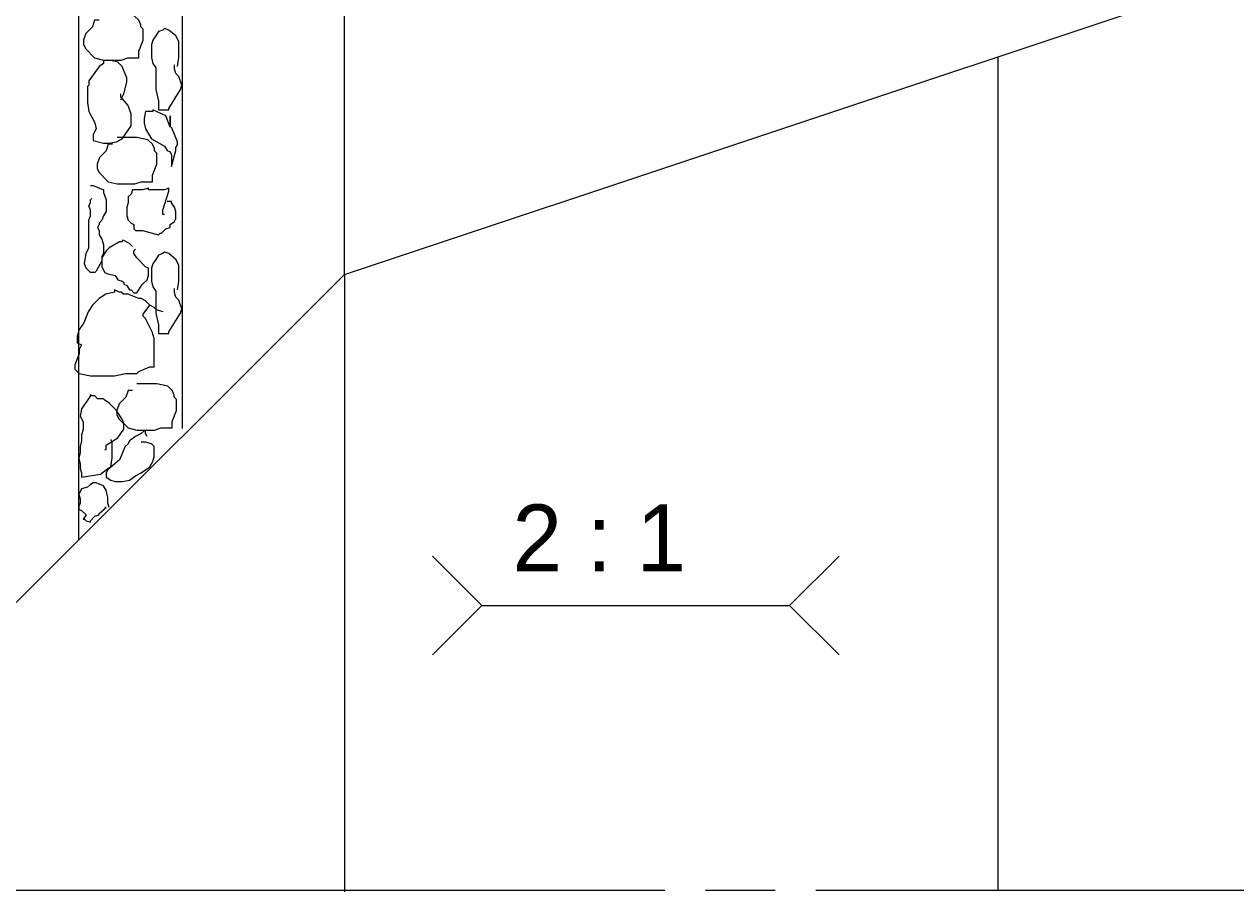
# Model space of a CAD drawing. Extents: x 1348387 to 1349067, y 1153645 to 1154085.
# Drawn here: x 1348521.39 to 1348564.93, y 1153806.34 to 1153837.53 of the extents above; entities that cross this region are included whole.
import ezdxf

# ---------------------------------------------------------------- set-up
doc = ezdxf.new("R2010")
doc.units = 0
for name, color, linetype in [('Design_EX_Roadway Dimensions', 7, 'Continuous'), ('Design_EX_Roadway Notes', 7, 'Continuous'), ('Drainage_EX_Pipe Culvert', 7, 'Continuous'), ('Topo_Base of Levee', 7, 'Continuous'), ('Topo_Riprap', 7, 'Continuous'), ('Topo_Water Edge', 7, 'Continuous')]:
    doc.layers.add(name, color=color, linetype=linetype)

msp = doc.modelspace()

# ---------------------------------------------------------------- linework, layer by layer
at = {"layer": 'Design_EX_Roadway Dimensions'}
for p, q in [((1348508.496, 1153806.398), (1348544.405, 1153806.398)), ((1348545.867, 1153806.398), (1348548.372, 1153806.398)), ((1348549.833, 1153806.398), (1348591.172, 1153806.398))]:
    msp.add_line(p, q, dxfattribs=at)
at = {"layer": 'Design_EX_Roadway Notes'}
for p, q in [((1348556.379, 1153836.365), (1348556.379, 1153806.398)), ((1348537.829, 1153816.628), (1348548.894, 1153816.628))]:
    msp.add_line(p, q, dxfattribs=at)
for points in [[(1348536.056, 1153814.853), (1348537.829, 1153816.628), (1348536.056, 1153818.402)], [(1348550.67, 1153818.402), (1348548.894, 1153816.628), (1348550.67, 1153814.853)]]:
    msp.add_lwpolyline(points, dxfattribs=at)
at = {"layer": 'Drainage_EX_Pipe Culvert'}
for p, q in [((1348521.098, 1153816.742), (1348532.892, 1153828.536)), ((1348532.892, 1153828.536), (1348532.892, 1153806.339))]:
    msp.add_line(p, q, dxfattribs=at)
at = {"layer": 'Topo_Base of Levee'}
for p, q in [((1348523.342, 1153909.761), (1348523.342, 1153818.984)), ((1348527.077, 1153822.995), (1348527.077, 1153892.115)), ((1348532.892, 1153828.536), (1348637.06, 1153863.26))]:
    msp.add_line(p, q, dxfattribs=at)
at = {"layer": 'Topo_Riprap'}
for points in [[(1348524.074, 1153837.673), (1348523.916, 1153837.673), (1348523.837, 1153837.434), (1348523.598, 1153837.196), (1348523.519, 1153836.959), (1348523.519, 1153836.8), (1348523.598, 1153836.642), (1348523.916, 1153836.326), (1348524.233, 1153836.245), (1348524.867, 1153836.245), (1348525.104, 1153836.326), (1348525.5, 1153836.326), (1348525.5, 1153836.563), (1348525.659, 1153836.959), (1348525.659, 1153837.356), (1348525.581, 1153837.434), (1348525.581, 1153837.514), (1348525.5, 1153837.673), (1348525.343, 1153837.83), (1348524.947, 1153837.91), (1348524.233, 1153837.91)], [(1348526.894, 1153836.018), (1348526.948, 1153836.332), (1348526.948, 1153836.906), (1348526.841, 1153837.115), (1348526.582, 1153837.323), (1348526.424, 1153837.376), (1348526.372, 1153837.323), (1348526.216, 1153837.271), (1348526.111, 1153837.115), (1348526.007, 1153836.957), (1348525.955, 1153836.801), (1348525.955, 1153836.332), (1348526.007, 1153836.123), (1348526.111, 1153835.967), (1348526.111, 1153835.183), (1348526.216, 1153834.766), (1348526.216, 1153834.452), (1348526.321, 1153834.452), (1348526.582, 1153834.452), (1348526.582, 1153834.505), (1348526.999, 1153835.183), (1348527.051, 1153835.34), (1348526.948, 1153835.654), (1348526.841, 1153835.757), (1348526.79, 1153835.915), (1348526.79, 1153836.071)], [(1348524.86, 1153834.818), (1348524.963, 1153835.027), (1348525.068, 1153835.444), (1348525.068, 1153835.601), (1348524.911, 1153836.018), (1348524.755, 1153836.174), (1348524.494, 1153836.227), (1348524.233, 1153836.227), (1348524.233, 1153836.123), (1348524.077, 1153836.018), (1348523.711, 1153835.496), (1348523.711, 1153835.34), (1348523.658, 1153835.288), (1348523.658, 1153834.713), (1348523.711, 1153834.4), (1348523.919, 1153833.983), (1348523.972, 1153833.774), (1348523.867, 1153833.566), (1348523.867, 1153833.461), (1348523.867, 1153833.356), (1348524.233, 1153833.252), (1348524.441, 1153833.252), (1348524.702, 1153833.303), (1348524.911, 1153833.41), (1348525.224, 1153833.879), (1348525.224, 1153834.296), (1348525.121, 1153834.61), (1348524.86, 1153834.923), (1348524.86, 1153835.027)], [(1348526.634, 1153833.827), (1348526.634, 1153834.244), (1348526.634, 1153833.827), (1348526.477, 1153834.244), (1348526.007, 1153834.452), (1348526.007, 1153834.4), (1348525.746, 1153834.4), (1348525.694, 1153834.14), (1348525.694, 1153833.983), (1348525.746, 1153833.774), (1348525.955, 1153833.41), (1348526.424, 1153833.147), (1348526.529, 1153832.991), (1348526.634, 1153832.939), (1348526.685, 1153832.834), (1348526.685, 1153832.417), (1348526.841, 1153832.991), (1348526.841, 1153833.096), (1348526.894, 1153833.2), (1348526.894, 1153833.303), (1348526.685, 1153833.827)], [(1348524.564, 1153833.218), (1348524.405, 1153833.218), (1348524.326, 1153832.981), (1348524.089, 1153832.742), (1348524.009, 1153832.504), (1348524.009, 1153832.346), (1348524.089, 1153832.187), (1348524.405, 1153831.871), (1348524.723, 1153831.79), (1348525.356, 1153831.79), (1348525.595, 1153831.871), (1348525.991, 1153831.871), (1348525.991, 1153832.108), (1348526.15, 1153832.504), (1348526.15, 1153832.901), (1348526.07, 1153832.981), (1348526.07, 1153833.06), (1348525.991, 1153833.218), (1348525.833, 1153833.377), (1348525.436, 1153833.455), (1348524.723, 1153833.455)], [(1348523.763, 1153831.739), (1348523.867, 1153831.739), (1348524.233, 1153831.583), (1348524.233, 1153831.478), (1348524.336, 1153831.217), (1348524.336, 1153830.798), (1348524.233, 1153830.642), (1348524.18, 1153830.486), (1348524.077, 1153830.381), (1348524.077, 1153830.329), (1348524.024, 1153830.225), (1348524.077, 1153830.12), (1348524.077, 1153829.964), (1348524.18, 1153829.808), (1348524.233, 1153829.598), (1348524.233, 1153829.285), (1348524.18, 1153829.181), (1348524.18, 1153829.025), (1348523.972, 1153828.659), (1348523.919, 1153828.607), (1348523.814, 1153828.607), (1348523.763, 1153828.607), (1348523.607, 1153828.763), (1348523.553, 1153828.92), (1348523.607, 1153829.285), (1348523.711, 1153829.495), (1348523.711, 1153830.017), (1348523.711, 1153830.486), (1348523.763, 1153830.642), (1348523.763, 1153830.852), (1348523.711, 1153831.008), (1348523.763, 1153831.113), (1348523.763, 1153831.217), (1348523.814, 1153831.269)], [(1348526.424, 1153830.695), (1348526.372, 1153830.695), (1348526.372, 1153830.852), (1348526.582, 1153831.53), (1348526.582, 1153831.634), (1348526.424, 1153831.583), (1348525.851, 1153831.583), (1348525.851, 1153831.634), (1348525.641, 1153831.583), (1348525.485, 1153831.583), (1348525.277, 1153831.583), (1348525.224, 1153831.425), (1348525.121, 1153831.322), (1348525.121, 1153831.113), (1348525.068, 1153830.956), (1348525.068, 1153830.642), (1348525.121, 1153830.486), (1348525.224, 1153830.381), (1348525.328, 1153830.329), (1348525.328, 1153830.173), (1348525.38, 1153830.12), (1348525.433, 1153830.12), (1348525.641, 1153830.12), (1348526.216, 1153829.964), (1348526.268, 1153830.017), (1348526.321, 1153830.017), (1348526.477, 1153830.173), (1348526.634, 1153830.225), (1348526.634, 1153830.329), (1348526.79, 1153830.434), (1348526.841, 1153830.539), (1348526.841, 1153830.798), (1348526.79, 1153830.956), (1348526.685, 1153831.113), (1348526.685, 1153831.164), (1348526.529, 1153831.164)], [(1348525.277, 1153829.546), (1348525.172, 1153829.651), (1348524.963, 1153829.756), (1348524.911, 1153829.756), (1348524.911, 1153829.703), (1348524.807, 1153829.703), (1348524.441, 1153829.495), (1348524.336, 1153829.39), (1348524.18, 1153829.129), (1348524.18, 1153828.815), (1348524.284, 1153828.607), (1348524.39, 1153828.556), (1348524.651, 1153828.502), (1348524.755, 1153828.346), (1348524.911, 1153828.295), (1348524.963, 1153828.242), (1348524.963, 1153828.188), (1348525.068, 1153828.137), (1348525.172, 1153827.981), (1348525.224, 1153827.981), (1348525.328, 1153827.876), (1348525.433, 1153827.876), (1348525.641, 1153828.188), (1348525.799, 1153828.346), (1348525.851, 1153828.502), (1348525.851, 1153828.763), (1348525.746, 1153828.815), (1348525.433, 1153829.129), (1348525.328, 1153829.285), (1348525.328, 1153829.339), (1348525.328, 1153829.39), (1348525.38, 1153829.442)], [(1348526.894, 1153827.981), (1348526.948, 1153828.295), (1348526.948, 1153828.868), (1348526.841, 1153829.076), (1348526.582, 1153829.285), (1348526.424, 1153829.339), (1348526.372, 1153829.285), (1348526.216, 1153829.232), (1348526.111, 1153829.076), (1348526.007, 1153828.92), (1348525.955, 1153828.763), (1348525.955, 1153828.295), (1348526.007, 1153828.085), (1348526.111, 1153827.929), (1348526.111, 1153827.146), (1348526.216, 1153826.727), (1348526.216, 1153826.415), (1348526.321, 1153826.415), (1348526.582, 1153826.415), (1348526.582, 1153826.468), (1348526.999, 1153827.146), (1348527.051, 1153827.302), (1348526.948, 1153827.615), (1348526.841, 1153827.719), (1348526.79, 1153827.876), (1348526.79, 1153828.032)], [(1348526.378, 1153827.189), (1348526.141, 1153827.269), (1348526.061, 1153827.347), (1348525.904, 1153827.428), (1348525.745, 1153827.585), (1348525.586, 1153827.665), (1348525.508, 1153827.665), (1348525.11, 1153827.824), (1348524.951, 1153827.824), (1348524.873, 1153827.903), (1348524.794, 1153827.903), (1348524.635, 1153827.981), (1348524.635, 1153827.903), (1348524.317, 1153827.824), (1348524.08, 1153827.665), (1348524, 1153827.585), (1348523.843, 1153827.428), (1348523.684, 1153827.189), (1348523.525, 1153826.793), (1348523.366, 1153826.555), (1348523.286, 1153826.316), (1348523.286, 1153826.079), (1348523.445, 1153826), (1348523.366, 1153825.842), (1348523.366, 1153825.683), (1348523.208, 1153825.286), (1348523.208, 1153825.128), (1348523.286, 1153825.049), (1348523.366, 1153824.969), (1348523.763, 1153824.89), (1348524.635, 1153824.89), (1348525.031, 1153824.969), (1348525.428, 1153824.969), (1348525.508, 1153825.049), (1348525.904, 1153825.208), (1348526.061, 1153825.208), (1348526.061, 1153825.92), (1348526.061, 1153826.079), (1348526.061, 1153826.238), (1348525.982, 1153826.477), (1348525.745, 1153826.951), (1348525.665, 1153827.03), (1348525.665, 1153827.11), (1348525.904, 1153827.428)], [(1348525.274, 1153824.362), (1348525.116, 1153824.362), (1348525.037, 1153824.125), (1348524.8, 1153823.888), (1348524.719, 1153823.649), (1348524.719, 1153823.49), (1348524.8, 1153823.331), (1348525.116, 1153823.015), (1348525.433, 1153822.935), (1348526.067, 1153822.935), (1348526.304, 1153823.015), (1348526.702, 1153823.015), (1348526.702, 1153823.252), (1348526.861, 1153823.649), (1348526.861, 1153824.045), (1348526.781, 1153824.125), (1348526.781, 1153824.204), (1348526.702, 1153824.362), (1348526.543, 1153824.522), (1348526.147, 1153824.6), (1348525.433, 1153824.6)], [(1348524.284, 1153822.239), (1348524.336, 1153822.239), (1348524.336, 1153822.397), (1348524.755, 1153822.656), (1348524.963, 1153822.97), (1348524.963, 1153823.178), (1348524.911, 1153823.336), (1348524.702, 1153823.648), (1348524.441, 1153823.91), (1348524.284, 1153824.014), (1348524.233, 1153824.066), (1348524.024, 1153824.066), (1348523.919, 1153824.17), (1348523.763, 1153824.17), (1348523.763, 1153824.224), (1348523.763, 1153824.17), (1348523.45, 1153823.7), (1348523.397, 1153823.441), (1348523.502, 1153823.231), (1348523.502, 1153822.97), (1348523.45, 1153822.761), (1348523.45, 1153822.553), (1348523.397, 1153822.344), (1348523.397, 1153822.134), (1348523.346, 1153821.926), (1348523.397, 1153821.717), (1348523.397, 1153821.56), (1348523.45, 1153821.404), (1348523.45, 1153821.248), (1348524.128, 1153821.353), (1348524.39, 1153821.56), (1348524.494, 1153821.614), (1348524.546, 1153821.926), (1348524.546, 1153822.5), (1348524.494, 1153822.604)], [(1348525.799, 1153822.71), (1348525.746, 1153822.814), (1348525.746, 1153822.917), (1348525.694, 1153822.917), (1348525.59, 1153822.814), (1348525.38, 1153822.71), (1348525.172, 1153822.553), (1348525.121, 1153822.448), (1348525.016, 1153822.344), (1348524.807, 1153821.873), (1348524.39, 1153821.509), (1348524.336, 1153821.404), (1348524.336, 1153821.248), (1348524.494, 1153821.143), (1348524.651, 1153821.09), (1348524.911, 1153821.09), (1348525.172, 1153821.143), (1348525.38, 1153821.3), (1348525.59, 1153821.404), (1348525.904, 1153821.614), (1348525.955, 1153821.717), (1348526.007, 1153821.822), (1348526.06, 1153821.978), (1348526.06, 1153822.344), (1348525.955, 1153822.448), (1348525.746, 1153822.5), (1348525.59, 1153822.5)], [(1348524.441, 1153820.151), (1348524.39, 1153820.309), (1348524.39, 1153820.516), (1348524.336, 1153820.778), (1348524.233, 1153820.934), (1348523.972, 1153821.039), (1348523.867, 1153821.039), (1348523.763, 1153820.987), (1348523.658, 1153820.883), (1348523.45, 1153820.829), (1348523.346, 1153820.621), (1348523.397, 1153820.465), (1348523.397, 1153820.309), (1348523.346, 1153820.204), (1348523.346, 1153820.099), (1348523.45, 1153820.046), (1348523.607, 1153819.89), (1348523.502, 1153819.734), (1348523.553, 1153819.734), (1348523.607, 1153819.682), (1348523.763, 1153819.629), (1348523.763, 1153819.682), (1348523.919, 1153819.839), (1348524.077, 1153819.89), (1348524.077, 1153819.943), (1348524.336, 1153820.151), (1348524.284, 1153820.151)]]:
    msp.add_lwpolyline(points, dxfattribs=at)
at = {"layer": 'Topo_Water Edge'}
msp.add_line((1348532.892, 1153828.536), (1348532.892, 1153869.776), dxfattribs=at)

# ---------------------------------------------------------------- texts
at = {"layer": 'Design_EX_Roadway Notes'}
msp.add_text('2 : 1 ', height=2.4, dxfattribs=at).set_placement((1348538.932, 1153817.864))

doc.saveas('drawing.dxf')
